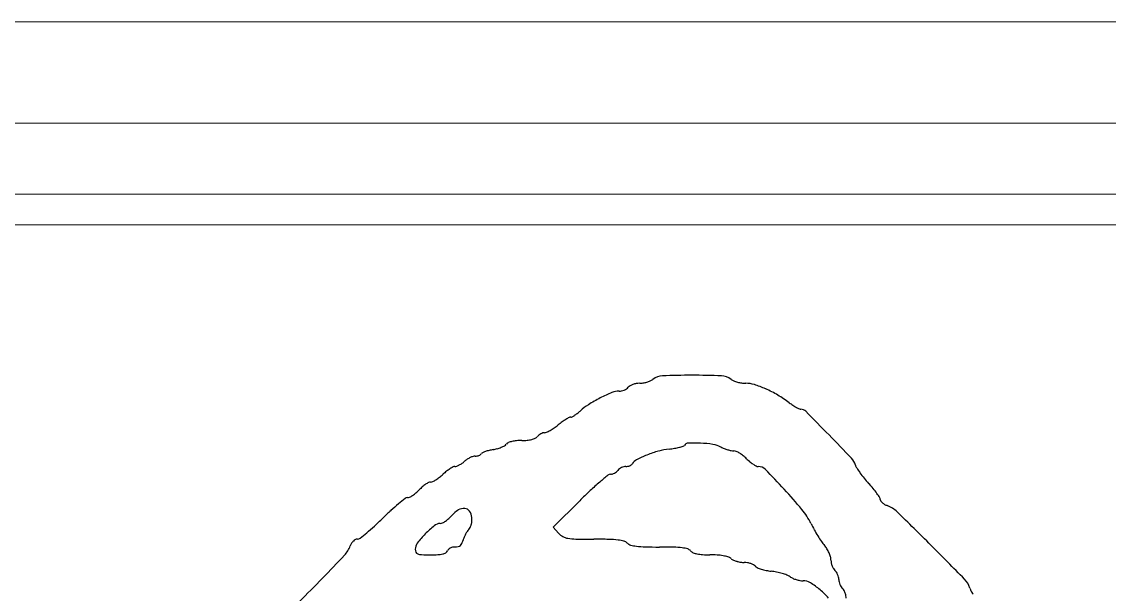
# Model space of a CAD drawing. Header units: millimetres. Extents: x 8533 to 164433, y 5768 to 115327.
# Drawn here: x 71976.42 to 71999.62, y 101136.6 to 101148.82 of the extents above; entities that cross this region are included whole.
import ezdxf

# ---------------------------------------------------------------- set-up
doc = ezdxf.new("R2010")
doc.units = ezdxf.units.MM
doc.header["$LTSCALE"] = 250
doc.layers.add('06_G-ENP_심볼', color=3, linetype='Continuous')

msp = doc.modelspace()

# ---------------------------------------------------------------- linework, layer by layer
at = {"layer": '06_G-ENP_심볼', "color": 7, "linetype": 'Continuous', "lineweight": 20}
for p, q in [((72192.871, 101148.824, -0.362), (71870.179, 101148.824, -0.362)), ((72192.871, 101146.658, -0.362), (71870.179, 101146.658, -0.362)), ((71870.179, 101145.142, -0.362), (72192.871, 101145.142, -0.362)), ((71870.179, 101144.492, -0.362), (72192.871, 101144.492, -0.362))]:
    msp.add_line(p, q, dxfattribs=at)
at = {"layer": '06_G-ENP_심볼', "linetype": 'Continuous'}
for p, q in [((71987.756, 101138.034, -0.362), (71988.324, 101138.6, -0.362)), ((71987.875, 101137.907, -0.362), (71987.756, 101138.034, -0.362))]:
    msp.add_line(p, q, dxfattribs=at)
for centre, radius, start, end in [((71990.107, 101140.897, -0.362), 0.369, 92.4226, 127.1024), ((71990.719, 101126.429, -0.362), 14.85, 90, 92.4226), ((71990.719, 101126.429, -0.362), 14.85, 87.5774, 90), ((71991.331, 101140.897, -0.362), 0.369, 52.8976, 87.5774), ((71989.15, 101141.259, -0.362), 0.321, 293.0211, 303.2231), ((71989.237, 101141.126, -0.362), 0.161, 303.2231, 320.3098), ((71989.465, 101140.937, -0.362), 0.135, 118.8325, 140.3099), ((71989.594, 101140.703, -0.362), 0.402, 109.307, 118.8325), ((71989.616, 101140.638, -0.362), 0.471, 100.3221, 109.307), ((71989.608, 101140.685, -0.362), 0.423, 90.5826, 100.322), ((71989.599, 101141.58, -0.362), 0.472, 270.5826, 279.6384), ((71989.563, 101141.791, -0.362), 0.686, 279.6384, 286.4853), ((71989.576, 101141.745, -0.362), 0.638, 286.4853, 293.4893), ((71989.726, 101141.4, -0.362), 0.262, 293.4892, 307.1024), ((71991.699, 101141.382, -0.362), 0.24, 232.8976, 248.2211), ((71991.874, 101141.82, -0.362), 0.711, 248.221, 255.0278), ((71991.896, 101141.901, -0.362), 0.795, 255.0279, 261.6142), ((71991.871, 101141.733, -0.362), 0.625, 261.6142, 269.5032), ((71991.86, 101140.46, -0.362), 0.648, 72.7756, 89.5032), ((71991.407, 101139.001, -0.362), 2.175, 65.9893, 72.7755), ((71991.23, 101138.602, -0.362), 2.612, 59.6102, 65.9893), ((71990.263, 101137.842, -0.362), 3.312, 116.9648, 121.9836), ((71990.351, 101137.669, -0.362), 3.506, 112.4309, 116.9647), ((71989.165, 101140.541, -0.362), 0.399, 90, 112.4309), ((71989.165, 101141.177, -0.362), 0.237, 270, 283.0585), ((71989.142, 101141.277, -0.362), 0.34, 283.0586, 293.0211), ((71991.184, 101138.524, -0.362), 2.702, 53.392, 59.6103), ((71987.648, 101141.253, -0.362), 1.006, 308.4593, 312.8233), ((71989.134, 101139.65, -0.362), 1.18, 121.9836, 132.8234), ((71993.822, 101142.076, -0.362), 1.722, 233.3921, 236.5418), ((71993.577, 101141.705, -0.362), 1.278, 236.5417, 240.4799), ((71993.526, 101141.615, -0.362), 1.174, 240.4798, 244.0348), ((71993.046, 101140.629, -0.362), 0.077, 244.0348, 270), ((71993.046, 101140.409, -0.362), 0.143, 44.8361, 90), ((71943.914, 101091.557, -0.362), 69.428, 44.25136, 44.83601), ((71989.178, 101138.56, -0.362), 2.117, 125.511, 128.3797), ((71988.815, 101139.07, -0.362), 1.49, 121.7795, 125.5109), ((71988.785, 101139.117, -0.362), 1.435, 118.5811, 121.7794), ((71988.133, 101140.315, -0.362), 0.0705, 90, 118.5811), ((71988.133, 101140.452, -0.362), 0.0661, 269.9999, 298.0666), ((71987.85, 101140.982, -0.362), 0.667, 298.0667, 303.2053), ((71987.785, 101141.081, -0.362), 0.785, 303.2053, 308.4593), ((71987.619, 101139.801, -0.362), 0.26, 108.7023, 118.7996), ((71987.572, 101139.939, -0.362), 0.114, 90, 108.7024), ((71987.572, 101140.158, -0.362), 0.105, 270, 295.0623), ((71987.167, 101141.024, -0.362), 1.061, 295.0624, 299.6443), ((71987.084, 101141.169, -0.362), 1.228, 299.6443, 304.3793), ((71986.909, 101141.425, -0.362), 1.538, 304.3793, 308.3798), ((71986.652, 101139.896, -0.362), 0.138, 298.8118, 320.3098), ((71986.848, 101139.734, -0.362), 0.115, 112.926, 140.3098), ((71986.991, 101139.396, -0.362), 0.483, 103.472, 112.926), ((71987.041, 101139.185, -0.362), 0.699, 95.3975, 103.472), ((71987.088, 101138.689, -0.362), 1.197, 90, 95.3974), ((71987.088, 101141.136, -0.362), 1.25, 270, 275.3163), ((71987.144, 101140.534, -0.362), 0.645, 275.3163, 284.0362), ((71987.197, 101140.32, -0.362), 0.425, 284.0362, 294.6737), ((71987.32, 101140.053, -0.362), 0.13, 294.6736, 320.3098), ((71987.591, 101139.828, -0.362), 0.221, 128.5088, 140.3098), ((71987.632, 101139.777, -0.362), 0.287, 118.7996, 128.5088), ((71990.642, 101139.731, -0.362), 0.0992, 91.7861, 148.2825), ((71990.746, 101136.398, -0.362), 3.434, 87.4046, 91.7861), ((71990.783, 101137.212, -0.362), 2.62, 81.5408, 87.4045), ((71961.172, 101108.37, -0.362), 45.335, 43.3809, 44.2513), ((71986.109, 101139.737, -0.362), 0.18, 291.2131, 302.6881), ((71986.173, 101139.637, -0.362), 0.0615, 302.688, 328.2826), ((71986.274, 101139.575, -0.362), 0.0569, 114.5513, 148.2825), ((71986.552, 101138.966, -0.362), 0.726, 109.3202, 114.5513), ((71986.593, 101138.849, -0.362), 0.85, 103.866, 109.3203), ((71986.671, 101138.533, -0.362), 1.175, 99.5895, 103.8661), ((71986.336, 101140.514, -0.362), 0.833, 279.5895, 285.8199), ((71986.343, 101140.491, -0.362), 0.81, 285.8199, 292.1877), ((71986.393, 101140.368, -0.362), 0.677, 292.1877, 298.8118), ((71990.673, 101137.286, -0.362), 2.466, 111.7774, 117.3885), ((71990.662, 101137.313, -0.362), 2.437, 105.551, 111.7775), ((71990.39, 101138.292, -0.362), 1.42, 96.2213, 105.551), ((71990.011, 101141.764, -0.362), 2.072, 276.2214, 279.4107), ((71990.132, 101141.033, -0.362), 1.331, 279.4106, 283.8535), ((71990.14, 101141.002, -0.362), 1.299, 283.8534, 287.5542), ((71990.518, 101139.808, -0.362), 0.0473, 287.5541, 328.2825), ((71991.09, 101139.275, -0.362), 0.533, 62.4564, 81.5407), ((71991.684, 101140.414, -0.362), 0.751, 242.4563, 248.2674), ((71991.765, 101140.616, -0.362), 0.969, 248.2674, 253.0681), ((71991.737, 101140.524, -0.362), 0.872, 253.0682, 257.9838), ((71991.611, 101139.933, -0.362), 0.268, 257.9838, 269.8289), ((71991.61, 101139.526, -0.362), 0.139, 66.5899, 89.8288), ((71991.43, 101139.11, -0.362), 0.592, 58.6631, 66.5899), ((71991.365, 101139.003, -0.362), 0.717, 51.166, 58.6631), ((71985.511, 101139.818, -0.362), 0.515, 291.7127, 298.3462), ((71985.462, 101139.907, -0.362), 0.617, 298.3462, 304.7232), ((71985.45, 101139.925, -0.362), 0.639, 304.7231, 310.935), ((71986.208, 101139.051, -0.362), 0.518, 123.1432, 130.935), ((71986.245, 101138.995, -0.362), 0.586, 116.0365, 123.1433), ((71986.21, 101139.067, -0.362), 0.506, 108.609, 116.0365), ((71986.095, 101139.407, -0.362), 0.147, 90, 108.609), ((71986.095, 101139.772, -0.362), 0.218, 270, 280.6462), ((71986.095, 101139.774, -0.362), 0.22, 280.6461, 291.2131), ((71989.306, 101139.553, -0.362), 0.221, 281.497, 292.4244), ((71989.32, 101139.52, -0.362), 0.186, 292.4244, 304.1854), ((71989.384, 101139.425, -0.362), 0.071, 304.1853, 328.2825), ((71989.65, 101139.261, -0.362), 0.241, 117.3885, 148.2825), ((71991.356, 101138.993, -0.362), 0.731, 43.773, 51.166), ((71992.549, 101140.136, -0.362), 0.922, 223.773, 229.5415), ((71992.458, 101140.03, -0.362), 0.782, 229.5415, 236.0685), ((71992.378, 101139.91, -0.362), 0.637, 236.0685, 242.824), ((71992.131, 101139.429, -0.362), 0.0968, 242.8241, 270), ((71993.849, 101139.251, -0.362), 0.374, 16.9646, 43.3809), ((71994.43, 101139.428, -0.362), 0.233, 196.9647, 213.1624), ((71984.656, 101139.968, -0.362), 1.1, 308.0533, 313.146), ((71986.236, 101138.282, -0.362), 1.212, 128.548, 133.1461), ((71986.082, 101138.476, -0.362), 0.963, 123.088, 128.5479), ((71985.998, 101138.604, -0.362), 0.811, 117.6778, 123.0881), ((71985.663, 101139.244, -0.362), 0.088, 90, 117.6779), ((71985.663, 101139.436, -0.362), 0.104, 269.9999, 291.7126), ((71994.671, 101132.125, -0.362), 9.072, 129.2965, 130.7353), ((71988.981, 101139.078, -0.362), 0.0875, 89.9999, 129.2965), ((71988.981, 101139.296, -0.362), 0.13, 270, 287.531), ((71988.939, 101139.428, -0.362), 0.269, 287.5309, 297.7141), ((71988.93, 101139.446, -0.362), 0.289, 297.714, 307.6136), ((71988.98, 101139.381, -0.362), 0.207, 307.6137, 320.3098), ((71989.285, 101139.128, -0.362), 0.189, 126.1928, 140.3098), ((71989.348, 101139.042, -0.362), 0.295, 116.0885, 126.1928), ((71989.344, 101139.049, -0.362), 0.288, 105.8774, 116.0886), ((71989.309, 101139.172, -0.362), 0.16, 90, 105.8773), ((71989.309, 101139.538, -0.362), 0.206, 270, 281.497), ((71992.131, 101139.114, -0.362), 0.218, 44.8639, 90), ((71980.971, 101128.007, -0.362), 15.963, 42.7719, 44.8638), ((71996.221, 101140.598, -0.362), 2.372, 213.1624, 216.1066), ((71996.442, 101140.759, -0.362), 2.646, 216.1065, 219.2248), ((71985.574, 101138.185, -0.362), 0.936, 130.5529, 136.227), ((71985.479, 101138.297, -0.362), 0.79, 124.1043, 130.5528), ((71985.397, 101138.417, -0.362), 0.645, 117.4476, 124.1044), ((71985.144, 101138.904, -0.362), 0.0954, 90.1696, 117.4476), ((71985.144, 101139.101, -0.362), 0.101, 270.1697, 296.3238), ((71984.85, 101139.694, -0.362), 0.763, 296.3237, 302.2285), ((71984.767, 101139.826, -0.362), 0.919, 302.2285, 308.0533), ((71992.861, 101134.227, -0.362), 6.298, 130.7353, 133.2228), ((71996.825, 101141.072, -0.362), 3.141, 219.2247, 221.9665), ((71992.187, 101136.901, -0.362), 3.097, 39.2559, 41.9665), ((71987.702, 101134.639, -0.362), 5.07, 127.7334, 129.7504), ((71984.652, 101138.581, -0.362), 0.0859, 90.1724, 127.7334), ((71984.652, 101138.762, -0.362), 0.0954, 270.1724, 297.4486), ((71984.398, 101139.249, -0.362), 0.645, 297.4487, 304.105), ((71984.317, 101139.369, -0.362), 0.79, 304.105, 310.553), ((71984.222, 101139.481, -0.362), 0.937, 310.5531, 316.227), ((71995.834, 101131.064, -0.362), 10.639, 133.2227, 134.9024), ((71985.742, 101132.421, -0.362), 9.463, 39.2899, 42.7719), ((71992.982, 101137.551, -0.362), 2.071, 35.5907, 39.2559), ((71992.959, 101137.534, -0.362), 2.099, 32.6188, 35.5907), ((71994.662, 101138.624, -0.362), 0.0767, 0, 32.6188), ((71987.11, 101135.351, -0.362), 4.144, 129.7505, 132.7384), ((71985.852, 101138.215, -0.362), 0.223, 85.2196, 122.3146), ((71985.859, 101138.297, -0.362), 0.14, 35.4865, 85.2195), ((71991.869, 101137.434, -0.362), 1.547, 26.004, 39.29), ((71994.791, 101138.624, -0.362), 0.0523, 180, 216.7036), ((71994.927, 101138.725, -0.362), 0.221, 216.7037, 229.2677), ((71994.983, 101138.79, -0.362), 0.307, 229.2677, 240.1985), ((71995.029, 101138.87, -0.362), 0.399, 240.1985, 249.1832), ((71994.668, 101137.922, -0.362), 0.615, 45.7623, 69.1832), ((71979.825, 101142.55, -0.362), 6.096, 312.5154, 314.8161), ((71988.866, 101133.451, -0.362), 6.731, 132.7384, 134.8161), ((71985.101, 101138.699, -0.362), 0.644, 304.1511, 311.7844), ((71985.085, 101138.717, -0.362), 0.668, 311.7844, 319.2124), ((71986.075, 101137.863, -0.362), 0.639, 122.3147, 139.2124), ((71985.748, 101138.217, -0.362), 0.277, 5.5571, 35.4864), ((71985.596, 101138.202, -0.362), 0.43, 355.5889, 5.5571), ((71941.845, 101083.674, -0.362), 76.333, 45.00316, 45.76221), ((71981.329, 101140.909, -0.362), 3.87, 309.2816, 312.5154), ((71986.596, 101136.374, -0.362), 2.182, 129.101, 135.9225), ((71985.356, 101137.899, -0.362), 0.217, 92.0012, 129.1012), ((71985.345, 101138.238, -0.362), 0.122, 272.0012, 296.059), ((71985.166, 101138.603, -0.362), 0.529, 296.0591, 304.1511), ((71986.15, 101137.794, -0.362), 0.273, 135, 146.4889), ((71985.842, 101138.103, -0.362), 0.163, 315, 334.5346), ((71985.668, 101138.185, -0.362), 0.355, 334.5346, 345.4602), ((71985.605, 101138.202, -0.362), 0.421, 345.4602, 355.5887), ((71995.646, 101139.277, -0.362), 2.655, 206.004, 209.1335), ((71996.392, 101139.692, -0.362), 3.51, 209.1336, 211.6726), ((71983.678, 101137.545, -0.362), 0.267, 133.4219, 146.4402), ((71983.643, 101137.582, -0.362), 0.216, 119.0447, 133.422), ((71983.582, 101137.692, -0.362), 0.0906, 91.5008, 119.0448), ((71983.577, 101137.884, -0.362), 0.101, 271.5008, 306.9209), ((71981.015, 101141.293, -0.362), 4.366, 306.921, 309.2815), ((71986.597, 101136.373, -0.362), 2.184, 135.9224, 142.7375), ((71985.477, 101137.849, -0.362), 0.371, 334.6524, 345.9107), ((71986.298, 101137.643, -0.362), 0.476, 158.0837, 165.9107), ((71986.524, 101137.552, -0.362), 0.718, 152.3381, 158.0836), ((71986.485, 101137.573, -0.362), 0.675, 146.4889, 152.338), ((71988.145, 101138.16, -0.362), 0.371, 223.2118, 241.1064), ((71988.128, 101138.129, -0.362), 0.335, 241.1063, 260.405), ((71988.263, 101138.931, -0.362), 1.148, 260.405, 268.9894), ((71988.626, 101159.497, -0.362), 21.717, 268.9895, 270), ((71988.626, 101124.234, -0.362), 13.546, 88.6486, 90.0001), ((71988.895, 101135.635, -0.362), 2.141, 83.366, 88.6486), ((71989.041, 101136.887, -0.362), 0.881, 74.9219, 83.366), ((71989.228, 101137.584, -0.362), 0.159, 45, 74.922), ((71996.123, 101139.527, -0.362), 3.194, 211.6726, 214.248), ((71994.246, 101138.248, -0.362), 0.922, 214.248, 220.7414), ((71982.858, 101137.855, -0.362), 0.61, 317.1378, 339.1832), ((71983.685, 101137.541, -0.362), 0.275, 146.4402, 159.1832), ((71985.031, 101137.564, -0.362), 0.216, 142.7374, 180), ((71984.965, 101137.564, -0.362), 0.151, 180, 204.9097), ((71984.89, 101137.529, -0.362), 0.0675, 204.9096, 250.2342), ((71985.348, 101137.7, -0.362), 0.24, 283.0555, 299.7804), ((71985.429, 101137.558, -0.362), 0.0764, 299.7805, 339.0064), ((71985.576, 101137.501, -0.362), 0.0813, 131.423, 159.0064), ((71985.645, 101137.422, -0.362), 0.186, 116.5759, 131.4231), ((71985.665, 101137.384, -0.362), 0.229, 103.1394, 116.5759), ((71985.666, 101137.377, -0.362), 0.236, 89.9999, 103.1395), ((71985.666, 101137.877, -0.362), 0.263, 270, 284.3031), ((71985.702, 101137.736, -0.362), 0.118, 284.3031, 310.3878), ((71985.693, 101137.747, -0.362), 0.132, 310.3878, 334.6525), ((71989.454, 101137.809, -0.362), 0.16, 225, 254.3822), ((71989.635, 101138.455, -0.362), 0.83, 254.3823, 263.0505), ((71989.773, 101139.591, -0.362), 1.975, 263.0504, 268.5349), ((71990.024, 101149.378, -0.362), 11.765, 268.5349, 270), ((71990.024, 101125.134, -0.362), 12.479, 88.6036, 90), ((71990.282, 101135.752, -0.362), 1.858, 82.9049, 88.6037), ((71990.422, 101136.87, -0.362), 0.731, 73.5271, 82.9049), ((71990.592, 101137.448, -0.362), 0.129, 39.6901, 73.5271), ((71990.793, 101137.614, -0.362), 0.132, 219.6901, 247.5337), ((71990.917, 101137.913, -0.362), 0.455, 247.5338, 258.5883), ((71993.123, 101137.281, -0.362), 0.56, 31.5126, 40.7414), ((71992.974, 101137.19, -0.362), 0.734, 23.9768, 31.5126), ((71993.04, 101137.219, -0.362), 0.662, 16.1804, 23.9767), ((71935.691, 101077.52, -0.362), 85.036, 44.31645, 45.00308), ((71963.338, 101155.97, -0.362), 27.24, 315.7057, 317.1379), ((71984.958, 101137.718, -0.362), 0.267, 250.2341, 268.0793), ((71985.141, 101143.199, -0.362), 5.752, 268.0793, 270), ((71985.141, 101140.407, -0.362), 2.96, 270.0001, 273.0489), ((71985.267, 101138.046, -0.362), 0.596, 273.0489, 283.0556), ((71990.995, 101138.299, -0.362), 0.849, 258.5882, 266.6082), ((71991.104, 101140.14, -0.362), 2.693, 266.6081, 270), ((71991.104, 101135.286, -0.362), 2.161, 85.9865, 90), ((71991.171, 101136.243, -0.362), 1.202, 79.7603, 85.9865), ((71991.236, 101136.601, -0.362), 0.838, 72.4935, 79.7603), ((71991.421, 101137.19, -0.362), 0.221, 52.8975, 72.4935), ((71991.712, 101137.575, -0.362), 0.262, 232.8976, 246.5108), ((71991.862, 101137.92, -0.362), 0.638, 246.5107, 253.5147), ((71991.876, 101137.965, -0.362), 0.686, 253.5147, 260.3616), ((71991.84, 101137.755, -0.362), 0.472, 260.3616, 269.4174), ((71991.831, 101136.823, -0.362), 0.459, 80.5169, 89.4174), ((71991.828, 101136.805, -0.362), 0.478, 71.878, 80.5168), ((71991.852, 101136.881, -0.362), 0.398, 62.6688, 71.8779), ((71993.437, 101137.334, -0.362), 0.249, 0, 16.1804), ((71994.01, 101137.334, -0.362), 0.324, 180, 191.1691), ((71994.084, 101137.349, -0.362), 0.4, 191.1691, 200.713), ((71991.982, 101137.131, -0.362), 0.117, 39.6901, 62.6689), ((71992.158, 101137.277, -0.362), 0.113, 219.6902, 246.4232), ((71992.462, 101137.973, -0.362), 0.872, 246.4233, 252.3368), ((71992.516, 101138.144, -0.362), 1.051, 252.3368, 258.1792), ((71992.561, 101138.359, -0.362), 1.271, 258.1792, 263.2456), ((71992.257, 101135.793, -0.362), 1.313, 78.1465, 83.2456), ((71992.222, 101135.627, -0.362), 1.483, 73.491, 78.1464), ((71992.275, 101135.804, -0.362), 1.298, 68.7251, 73.491), ((71994.042, 101137.333, -0.362), 0.355, 200.713, 210.711), ((71993.861, 101137.225, -0.362), 0.144, 210.711, 230.3098), ((71993.665, 101136.989, -0.362), 0.162, 33.4059, 50.3098), ((71993.535, 101136.903, -0.362), 0.319, 23.1987, 33.4059), ((71993.518, 101136.896, -0.362), 0.336, 13.2116, 23.1986), ((71950.751, 101168.251, -0.362), 44.826, 314.8037, 315.7058), ((71992.633, 101136.722, -0.362), 0.312, 54.9916, 68.725), ((71993.009, 101137.26, -0.362), 0.344, 234.9915, 246.1469), ((71993.141, 101137.558, -0.362), 0.67, 246.1469, 252.9143), ((71993.144, 101137.567, -0.362), 0.679, 252.9142, 259.653), ((71993.09, 101137.276, -0.362), 0.383, 259.653, 270), ((71993.09, 101136.592, -0.362), 0.3, 58.7698, 90), ((71992.364, 101135.394, -0.362), 1.701, 50.1172, 58.7698), ((71993.62, 101136.92, -0.362), 0.232, 359.9999, 13.2117), ((71994.084, 101136.92, -0.362), 0.232, 179.9999, 193.2117), ((71994.186, 101136.944, -0.362), 0.336, 193.2116, 203.1986), ((71994.169, 101136.937, -0.362), 0.319, 203.1987, 213.4059), ((71996.185, 101136.588, -0.362), 0.487, 17.6088, 44.3164), ((71992.341, 101135.367, -0.362), 1.737, 41.7879, 50.1171), ((71994.039, 101136.851, -0.362), 0.162, 213.4059, 230.3098), ((71993.853, 101136.628, -0.362), 0.128, 25.5388, 50.3098), ((71993.583, 101136.498, -0.362), 0.428, 15.4389, 25.5387), ((71993.43, 101136.456, -0.362), 0.586, 6.6331, 15.4388), ((71996.964, 101136.835, -0.362), 0.331, 197.6088, 208.4388), ((71997.612, 101137.186, -0.362), 1.067, 208.4388, 212.9625)]:
    msp.add_arc(centre, radius, start, end, dxfattribs=at)

doc.saveas('drawing.dxf')
